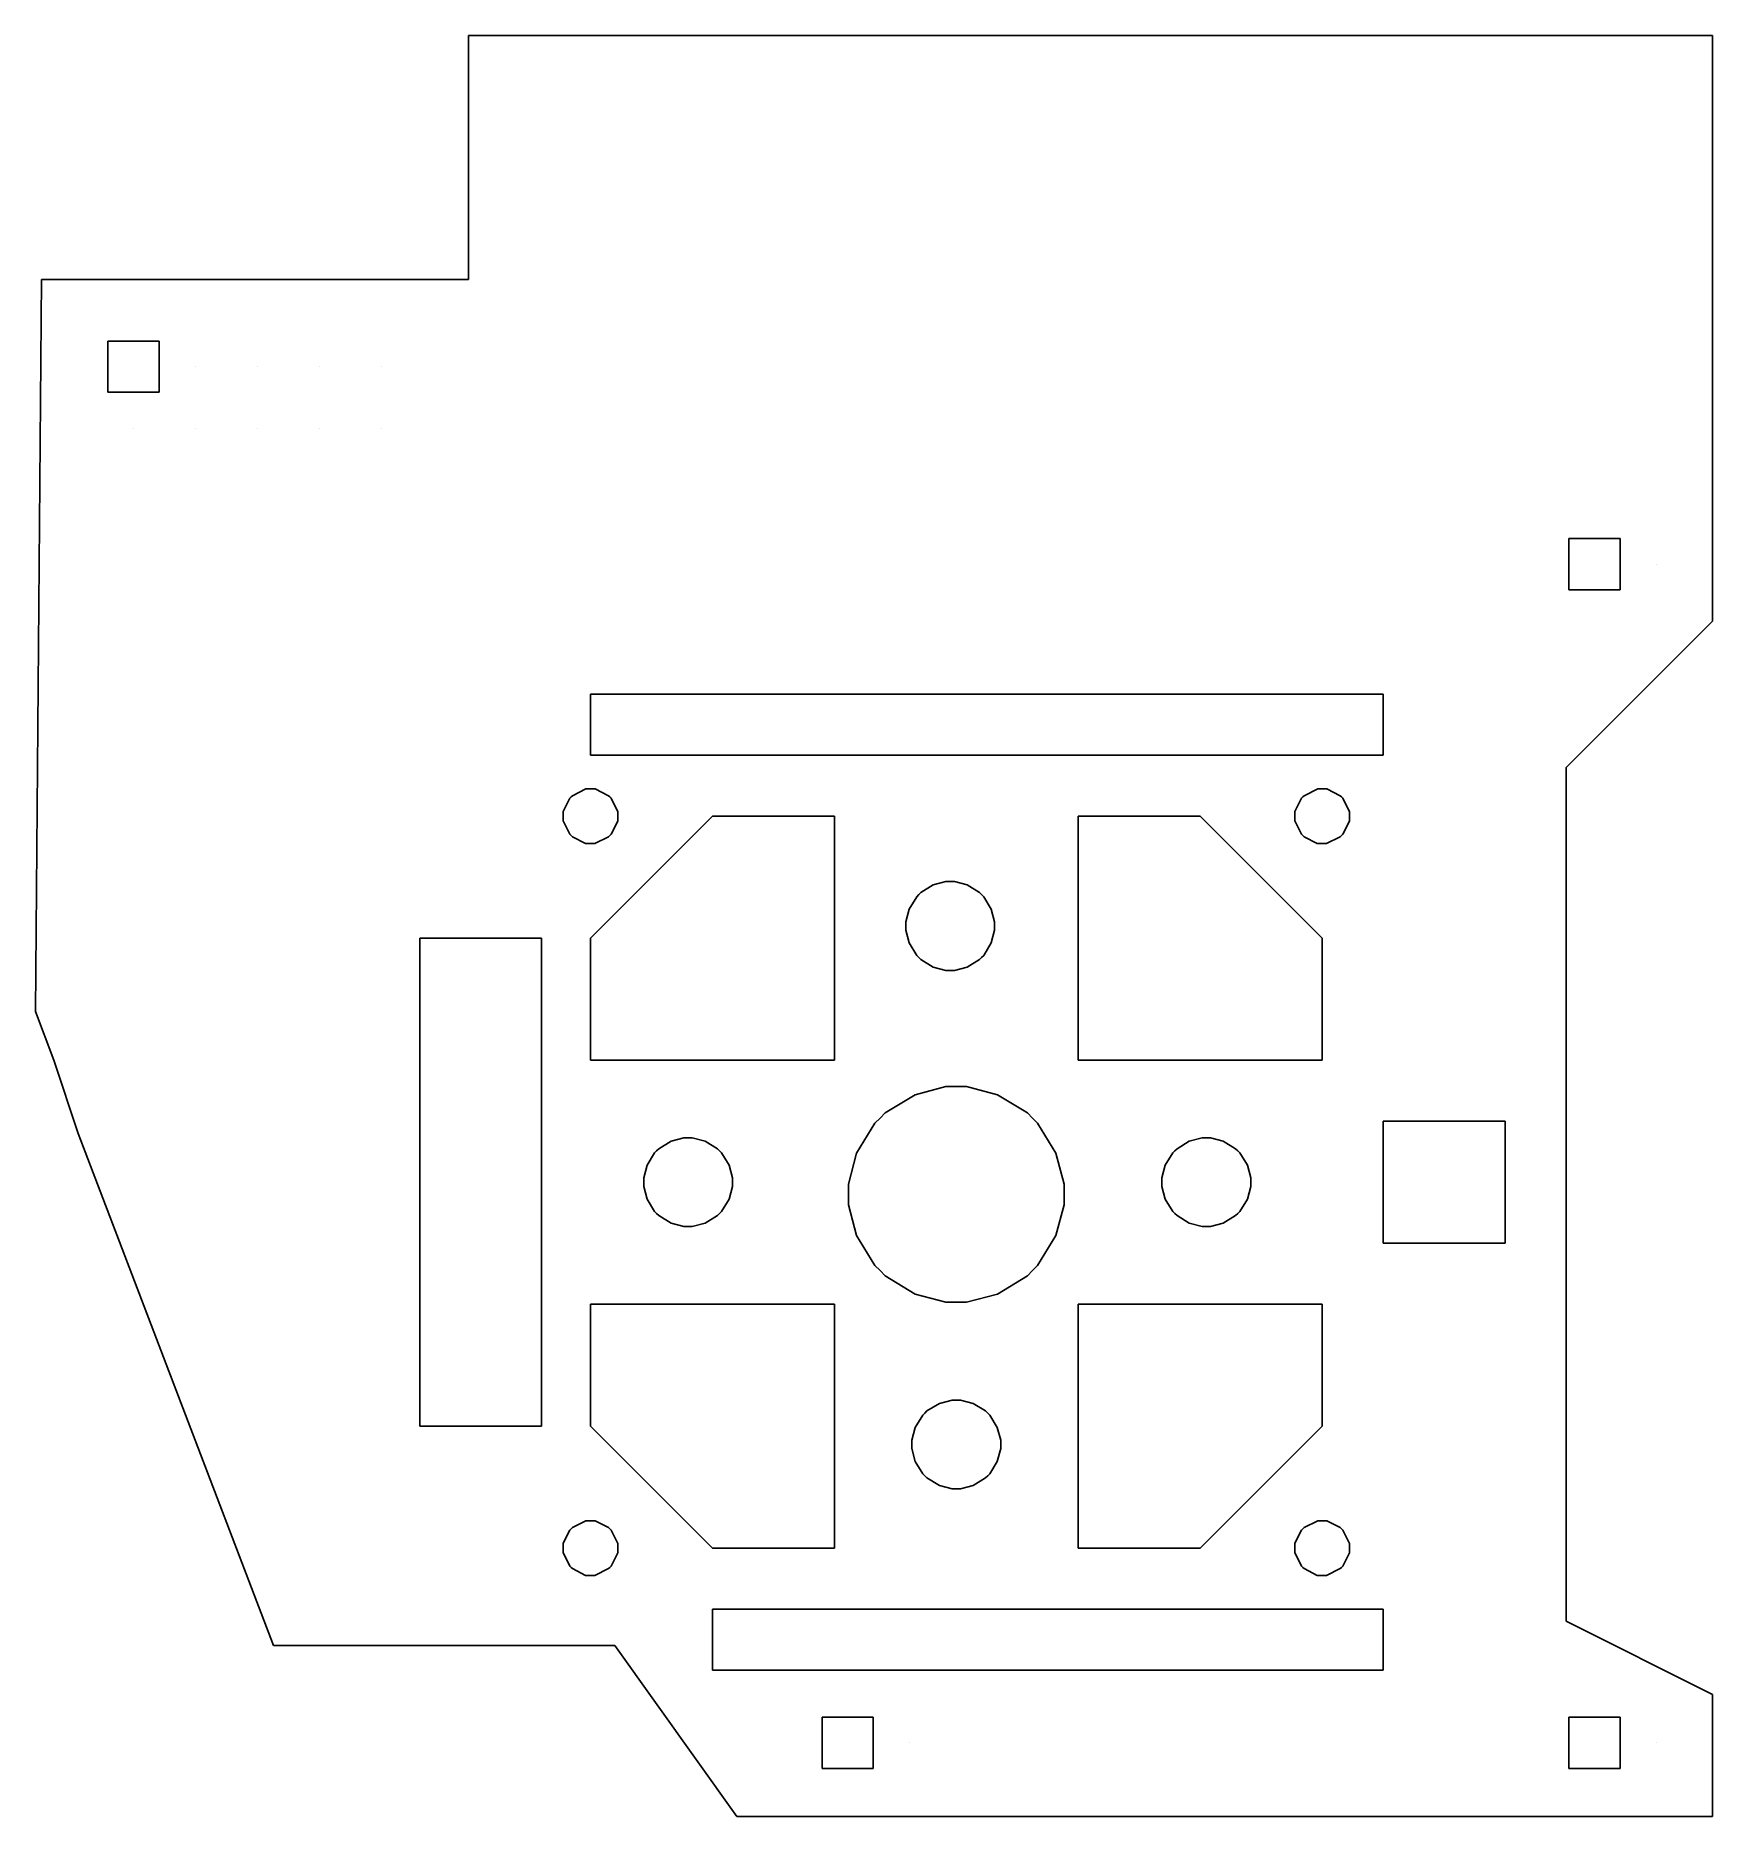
# Model space of a CAD drawing. Extents: x 48.5 to 117.2, y 102.4 to 175.4.
import ezdxf

# ---------------------------------------------------------------- set-up
doc = ezdxf.new("R2010")
doc.units = 0
doc.layers.get('0').update_dxf_attribs({"linetype": 'CONTINUOUS'})

msp = doc.modelspace()

# ---------------------------------------------------------------- linework, layer by layer
at = {"color": 52}
for p, q in [((66.2037, 175.379), (117.205, 175.379)), ((66.2037, 165.38), (66.2037, 175.379)), ((117.205, 175.379), (117.205, 157.38)), ((48.7027, 165.38), (48.4547, 135.38)), ((49.2044, 165.38), (48.7027, 165.38)), ((50.2049, 165.38), (49.2044, 165.38)), ((66.2037, 165.38), (50.2049, 165.38)), ((117.205, 157.38), (117.205, 151.382)), ((117.205, 151.382), (111.205, 145.379)), ((71.2047, 148.379), (71.2047, 145.879)), ((103.704, 148.379), (71.2047, 148.379)), ((103.704, 145.879), (103.704, 148.379)), ((71.2047, 145.879), (103.704, 145.879)), ((111.205, 145.379), (111.205, 110.381)), ((70.0871, 143.578), (70.3626, 144.117)), ((70.3626, 144.117), (70.4152, 144.169)), ((70.4152, 144.169), (70.4674, 144.221)), ((70.4674, 144.221), (71.0212, 144.497)), ((71.0212, 144.497), (71.2061, 144.497)), ((71.2061, 144.497), (71.4029, 144.497)), ((71.4029, 144.497), (71.9434, 144.221)), ((71.9434, 144.221), (71.9956, 144.169)), ((71.9956, 144.169), (72.0478, 144.117)), ((72.0478, 144.117), (72.3237, 143.564)), ((100.087, 143.578), (100.362, 144.117)), ((100.362, 144.117), (100.415, 144.169)), ((100.415, 144.169), (100.467, 144.221)), ((100.467, 144.221), (101.021, 144.497)), ((101.021, 144.497), (101.206, 144.497)), ((101.206, 144.497), (101.403, 144.497)), ((101.403, 144.497), (101.943, 144.221)), ((101.943, 144.221), (101.995, 144.169)), ((101.995, 144.169), (102.048, 144.117)), ((102.048, 144.117), (102.324, 143.564)), ((70.0871, 143.379), (70.0871, 143.578)), ((70.0871, 143.195), (70.0871, 143.379)), ((70.3626, 142.641), (70.0871, 143.195)), ((71.2047, 138.378), (76.2042, 143.381)), ((72.3237, 143.182), (72.0478, 142.641)), ((72.3237, 143.564), (72.3237, 143.379)), ((72.3237, 143.379), (72.3237, 143.182)), ((76.2042, 143.381), (81.2052, 143.381)), ((81.2052, 143.381), (81.2052, 133.38)), ((96.2036, 143.381), (91.2054, 143.381)), ((91.2054, 143.381), (91.2054, 133.38)), ((101.205, 138.378), (96.2036, 143.381)), ((100.087, 143.379), (100.087, 143.578)), ((100.087, 143.195), (100.087, 143.379)), ((100.362, 142.641), (100.087, 143.195)), ((102.324, 143.182), (102.048, 142.641)), ((102.324, 143.564), (102.324, 143.379)), ((102.324, 143.379), (102.324, 143.182)), ((70.4152, 142.589), (70.3626, 142.641)), ((70.4674, 142.536), (70.4152, 142.589)), ((71.0075, 142.26), (70.4674, 142.536)), ((71.9434, 142.536), (71.3892, 142.26)), ((71.9956, 142.589), (71.9434, 142.536)), ((72.0478, 142.641), (71.9956, 142.589)), ((100.415, 142.589), (100.362, 142.641)), ((100.467, 142.536), (100.415, 142.589)), ((101.007, 142.26), (100.467, 142.536)), ((101.943, 142.536), (101.389, 142.26)), ((101.995, 142.589), (101.943, 142.536)), ((102.048, 142.641), (101.995, 142.589)), ((71.2061, 142.26), (71.0075, 142.26)), ((71.3892, 142.26), (71.2061, 142.26)), ((101.206, 142.26), (101.007, 142.26)), ((101.389, 142.26), (101.206, 142.26)), ((84.5827, 140.08), (84.6681, 140.166)), ((84.6681, 140.166), (84.7535, 140.251)), ((84.7535, 140.251), (85.2579, 140.561)), ((85.2579, 140.561), (85.78, 140.699)), ((85.78, 140.699), (85.955, 140.699)), ((85.955, 140.699), (86.1289, 140.699)), ((86.1289, 140.699), (86.651, 140.561)), ((86.651, 140.561), (87.1569, 140.251)), ((87.1569, 140.251), (87.2423, 140.166)), ((87.2423, 140.166), (87.3277, 140.08)), ((84.1347, 139.054), (84.2726, 139.576)), ((84.2726, 139.576), (84.5827, 140.08)), ((87.3277, 140.08), (87.6364, 139.576)), ((87.6364, 139.576), (87.7757, 139.054)), ((84.1347, 138.879), (84.1347, 139.054)), ((84.1347, 138.705), (84.1347, 138.879)), ((84.2726, 138.183), (84.1347, 138.705)), ((87.7757, 138.705), (87.6364, 138.183)), ((87.7757, 139.054), (87.7757, 138.879)), ((87.7757, 138.879), (87.7757, 138.705)), ((64.2056, 138.378), (69.2037, 138.378)), ((64.2056, 118.379), (64.2056, 138.378)), ((69.2037, 138.378), (69.2037, 118.379)), ((71.2047, 133.38), (71.2047, 138.378)), ((84.5827, 137.677), (84.2726, 138.183)), ((87.6364, 138.183), (87.3277, 137.677)), ((101.205, 133.38), (101.205, 138.378)), ((84.6681, 137.591), (84.5827, 137.677)), ((84.7535, 137.507), (84.6681, 137.591)), ((85.2579, 137.197), (84.7535, 137.507)), ((87.1569, 137.507), (86.651, 137.197)), ((87.2423, 137.591), (87.1569, 137.507)), ((87.3277, 137.677), (87.2423, 137.591)), ((85.78, 137.058), (85.2579, 137.197)), ((85.955, 137.058), (85.78, 137.058)), ((86.1289, 137.058), (85.955, 137.058)), ((86.651, 137.197), (86.1289, 137.058)), ((48.4547, 135.38), (49.2044, 133.38)), ((50.2049, 130.38), (49.2044, 133.38)), ((81.2052, 133.38), (71.2047, 133.38)), ((91.2054, 133.38), (101.205, 133.38)), ((84.5125, 131.965), (85.7814, 132.3)), ((85.7814, 132.3), (86.2058, 132.3)), ((86.2058, 132.3), (86.6278, 132.3)), ((86.6278, 132.3), (87.8967, 131.965)), ((83.2845, 131.214), (84.5125, 131.965)), ((87.8967, 131.965), (89.1247, 131.214)), ((82.1186, 129.571), (82.8696, 130.799)), ((82.8696, 130.799), (83.0778, 131.006)), ((83.0778, 131.006), (83.2845, 131.214)), ((89.1247, 131.214), (89.3329, 131.006)), ((89.3329, 131.006), (89.5396, 130.799)), ((89.5396, 130.799), (90.2903, 129.571)), ((108.704, 130.881), (103.704, 130.881)), ((103.704, 130.881), (103.704, 125.88)), ((108.704, 125.88), (108.704, 130.881)), ((58.2055, 109.381), (50.2049, 130.38)), ((74.0033, 129.751), (74.5077, 130.061)), ((74.5077, 130.061), (75.0302, 130.198)), ((75.0302, 130.198), (75.2052, 130.198)), ((75.2052, 130.198), (75.3787, 130.198)), ((75.3787, 130.198), (75.9008, 130.061)), ((75.9008, 130.061), (76.4067, 129.751)), ((95.2542, 129.751), (95.7584, 130.061)), ((95.7584, 130.061), (96.2808, 130.198)), ((96.2808, 130.198), (96.4558, 130.198)), ((96.4558, 130.198), (96.6294, 130.198)), ((96.6294, 130.198), (97.1518, 130.061)), ((97.1518, 130.061), (97.6574, 129.751)), ((73.5238, 129.075), (73.8325, 129.581)), ((73.8325, 129.581), (73.9179, 129.665)), ((73.9179, 129.665), (74.0033, 129.751)), ((76.4067, 129.751), (76.4921, 129.665)), ((76.4921, 129.665), (76.5775, 129.581)), ((76.5775, 129.581), (76.8862, 129.075)), ((81.7824, 128.302), (82.1186, 129.571)), ((90.2903, 129.571), (90.6279, 128.302)), ((94.773, 129.075), (95.0831, 129.581)), ((95.0831, 129.581), (95.1689, 129.665)), ((95.1689, 129.665), (95.2542, 129.751)), ((97.6574, 129.751), (97.7427, 129.665)), ((97.7427, 129.665), (97.827, 129.581)), ((97.827, 129.581), (98.1371, 129.075)), ((73.3859, 128.554), (73.5238, 129.075)), ((73.3859, 128.379), (73.3859, 128.554)), ((76.8862, 129.075), (77.0255, 128.554)), ((77.0255, 128.554), (77.0255, 128.379)), ((94.6355, 128.554), (94.773, 129.075)), ((94.6355, 128.379), (94.6355, 128.554)), ((98.1371, 129.075), (98.2761, 128.554)), ((98.2761, 128.554), (98.2761, 128.379)), ((73.3859, 128.206), (73.3859, 128.379)), ((73.5238, 127.682), (73.3859, 128.206)), ((77.0255, 128.206), (76.8862, 127.682)), ((77.0255, 128.379), (77.0255, 128.206)), ((81.7824, 127.879), (81.7824, 128.302)), ((81.7824, 127.456), (81.7824, 127.879)), ((90.6279, 128.302), (90.6279, 127.879)), ((90.6279, 127.879), (90.6279, 127.456)), ((94.6355, 128.206), (94.6355, 128.379)), ((94.773, 127.682), (94.6355, 128.206)), ((98.2761, 128.206), (98.1371, 127.682)), ((98.2761, 128.379), (98.2761, 128.206)), ((73.8325, 127.178), (73.5238, 127.682)), ((73.9179, 127.092), (73.8325, 127.178)), ((74.0033, 127.007), (73.9179, 127.092)), ((76.4921, 127.092), (76.4067, 127.007)), ((76.5775, 127.178), (76.4921, 127.092)), ((76.8862, 127.682), (76.5775, 127.178)), ((82.1186, 126.187), (81.7824, 127.456)), ((90.6279, 127.456), (90.2903, 126.187)), ((95.0831, 127.178), (94.773, 127.682)), ((95.1689, 127.092), (95.0831, 127.178)), ((95.2542, 127.007), (95.1689, 127.092)), ((97.7427, 127.092), (97.6574, 127.007)), ((97.827, 127.178), (97.7427, 127.092)), ((98.1371, 127.682), (97.827, 127.178)), ((74.5077, 126.698), (74.0033, 127.007)), ((75.0302, 126.559), (74.5077, 126.698)), ((75.2052, 126.559), (75.0302, 126.559)), ((75.3787, 126.559), (75.2052, 126.559)), ((75.9008, 126.698), (75.3787, 126.559)), ((76.4067, 127.007), (75.9008, 126.698)), ((95.7584, 126.698), (95.2542, 127.007)), ((96.2808, 126.559), (95.7584, 126.698)), ((96.4558, 126.559), (96.2808, 126.559)), ((96.6294, 126.559), (96.4558, 126.559)), ((97.1518, 126.698), (96.6294, 126.559)), ((97.6574, 127.007), (97.1518, 126.698)), ((82.8696, 124.959), (82.1186, 126.187)), ((90.2903, 126.187), (89.5396, 124.959)), ((103.704, 125.88), (108.704, 125.88)), ((83.0778, 124.751), (82.8696, 124.959)), ((89.5396, 124.959), (89.3329, 124.751)), ((83.2845, 124.544), (83.0778, 124.751)), ((84.5125, 123.793), (83.2845, 124.544)), ((89.1247, 124.544), (87.8967, 123.793)), ((89.3329, 124.751), (89.1247, 124.544)), ((71.2047, 123.38), (81.2052, 123.38)), ((71.2047, 118.379), (71.2047, 123.38)), ((81.2052, 123.38), (81.2052, 113.381)), ((85.7814, 123.456), (84.5125, 123.793)), ((86.2058, 123.456), (85.7814, 123.456)), ((86.6278, 123.456), (86.2058, 123.456)), ((87.8967, 123.793), (86.6278, 123.456)), ((101.205, 123.38), (91.2054, 123.38)), ((91.2054, 123.38), (91.2054, 113.381)), ((101.205, 118.379), (101.205, 123.38)), ((84.9189, 118.915), (85.0029, 119)), ((85.0029, 119), (85.5087, 119.311)), ((85.5087, 119.311), (86.0309, 119.448)), ((86.0309, 119.448), (86.2058, 119.448)), ((86.2058, 119.448), (86.3794, 119.448)), ((86.3794, 119.448), (86.9019, 119.311)), ((86.9019, 119.311), (87.4063, 119)), ((87.4063, 119), (87.4917, 118.915)), ((69.2037, 118.379), (64.2056, 118.379)), ((76.2042, 113.381), (71.2047, 118.379)), ((84.3855, 117.804), (84.5234, 118.327)), ((84.5234, 118.327), (84.8335, 118.831)), ((84.8335, 118.831), (84.9189, 118.915)), ((87.4917, 118.915), (87.5771, 118.831)), ((87.5771, 118.831), (87.8858, 118.327)), ((87.8858, 118.327), (88.0251, 117.804)), ((96.2036, 113.381), (101.205, 118.379)), ((84.3855, 117.63), (84.3855, 117.804)), ((84.3855, 117.456), (84.3855, 117.63)), ((88.0251, 117.804), (88.0251, 117.63)), ((88.0251, 117.63), (88.0251, 117.456)), ((84.5234, 116.932), (84.3855, 117.456)), ((84.8335, 116.428), (84.5234, 116.932)), ((87.8858, 116.932), (87.5771, 116.428)), ((88.0251, 117.456), (87.8858, 116.932)), ((84.9189, 116.342), (84.8335, 116.428)), ((85.0029, 116.257), (84.9189, 116.342)), ((85.5087, 115.948), (85.0029, 116.257)), ((87.4063, 116.257), (86.9019, 115.948)), ((87.4917, 116.342), (87.4063, 116.257)), ((87.5771, 116.428), (87.4917, 116.342)), ((86.0309, 115.809), (85.5087, 115.948)), ((86.2058, 115.809), (86.0309, 115.809)), ((86.3794, 115.809), (86.2058, 115.809)), ((86.9019, 115.948), (86.3794, 115.809)), ((70.0871, 113.578), (70.3626, 114.117)), ((70.3626, 114.117), (70.4152, 114.169)), ((70.4152, 114.169), (70.4674, 114.221)), ((70.4674, 114.221), (71.0212, 114.497)), ((71.0212, 114.497), (71.2061, 114.497)), ((71.2061, 114.497), (71.4029, 114.497)), ((71.4029, 114.497), (71.9434, 114.221)), ((71.9434, 114.221), (71.9956, 114.169)), ((71.9956, 114.169), (72.0478, 114.117)), ((72.0478, 114.117), (72.3237, 113.564)), ((100.087, 113.578), (100.362, 114.117)), ((100.362, 114.117), (100.415, 114.169)), ((100.415, 114.169), (100.467, 114.221)), ((100.467, 114.221), (101.021, 114.497)), ((101.021, 114.497), (101.206, 114.497)), ((101.206, 114.497), (101.403, 114.497)), ((101.403, 114.497), (101.943, 114.221)), ((101.943, 114.221), (101.995, 114.169)), ((101.995, 114.169), (102.048, 114.117)), ((102.048, 114.117), (102.324, 113.564)), ((70.0871, 113.38), (70.0871, 113.578)), ((70.0871, 113.195), (70.0871, 113.38)), ((70.3626, 112.641), (70.0871, 113.195)), ((72.3237, 113.182), (72.0478, 112.641)), ((72.3237, 113.564), (72.3237, 113.38)), ((72.3237, 113.38), (72.3237, 113.182)), ((81.2052, 113.381), (76.2042, 113.381)), ((91.2054, 113.381), (96.2036, 113.381)), ((100.087, 113.38), (100.087, 113.578)), ((100.087, 113.195), (100.087, 113.38)), ((100.362, 112.641), (100.087, 113.195)), ((102.324, 113.182), (102.048, 112.641)), ((102.324, 113.564), (102.324, 113.38)), ((102.324, 113.38), (102.324, 113.182)), ((70.4152, 112.588), (70.3626, 112.641)), ((70.4674, 112.536), (70.4152, 112.588)), ((71.0075, 112.261), (70.4674, 112.536)), ((71.9434, 112.536), (71.3892, 112.261)), ((71.9956, 112.588), (71.9434, 112.536)), ((72.0478, 112.641), (71.9956, 112.588)), ((100.415, 112.588), (100.362, 112.641)), ((100.467, 112.536), (100.415, 112.588)), ((101.007, 112.261), (100.467, 112.536)), ((101.943, 112.536), (101.389, 112.261)), ((101.995, 112.588), (101.943, 112.536)), ((102.048, 112.641), (101.995, 112.588)), ((71.2061, 112.261), (71.0075, 112.261)), ((71.3892, 112.261), (71.2061, 112.261)), ((101.206, 112.261), (101.007, 112.261)), ((101.389, 112.261), (101.206, 112.261)), ((103.704, 110.881), (76.2042, 110.881)), ((76.2042, 110.881), (76.2042, 108.379)), ((103.704, 108.379), (103.704, 110.881)), ((117.205, 107.381), (111.205, 110.381)), ((72.2037, 109.381), (58.2055, 109.381)), ((77.2047, 102.38), (72.2037, 109.381)), ((76.2042, 108.379), (103.704, 108.379)), ((117.205, 106.38), (117.205, 107.381)), ((117.205, 106.38), (117.205, 102.38)), ((117.205, 102.38), (77.2047, 102.38))]:
    msp.add_line(p, q, dxfattribs=at)
at = {"color": 14}
for p, q in [((51.416, 162.857), (53.516, 162.857)), ((51.416, 160.759), (51.416, 162.857)), ((53.516, 162.857), (53.516, 160.759)), ((55.0044, 161.808), (55.0044, 161.808)), ((57.5455, 161.808), (57.5455, 161.808)), ((60.0851, 161.808), (60.0851, 161.808)), ((62.6251, 161.808), (62.6251, 161.808)), ((53.516, 160.759), (51.416, 160.759)), ((52.4648, 159.268), (52.4648, 159.268)), ((55.0044, 159.268), (55.0044, 159.268)), ((57.5455, 159.268), (57.5455, 159.268)), ((60.0851, 159.268), (60.0851, 159.268)), ((62.6251, 159.268), (62.6251, 159.268)), ((111.322, 154.762), (113.422, 154.762)), ((111.322, 152.662), (111.322, 154.762)), ((113.422, 154.762), (113.422, 152.662)), ((114.91, 153.713), (114.91, 153.713)), ((113.422, 152.662), (111.322, 152.662)), ((80.7021, 106.441), (82.8022, 106.441)), ((80.7021, 104.344), (80.7021, 106.441)), ((82.8022, 106.441), (82.8022, 104.344)), ((111.322, 106.441), (113.422, 106.441)), ((111.322, 104.344), (111.322, 106.441)), ((113.422, 106.441), (113.422, 104.344)), ((84.292, 105.392), (84.292, 105.392)), ((114.91, 105.392), (114.91, 105.392)), ((82.8022, 104.344), (80.7021, 104.344)), ((113.422, 104.344), (111.322, 104.344))]:
    msp.add_line(p, q, dxfattribs=at)

doc.saveas('drawing.dxf')
